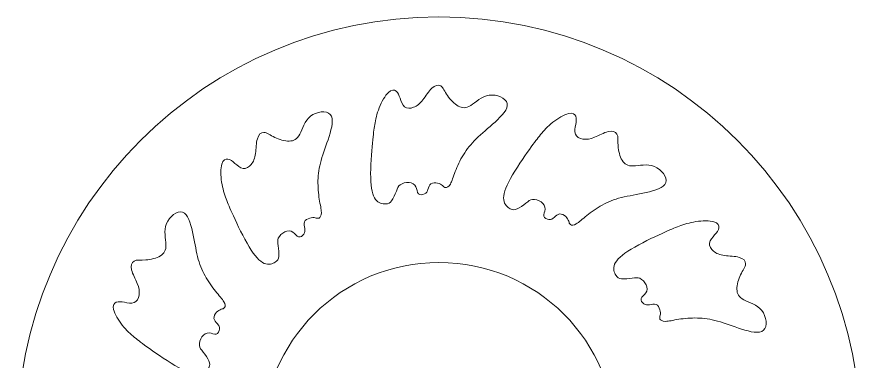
# Model space of a CAD drawing. Header units: centimetres. Extents: x -48.3 to 48.3, y -30.4 to 30.4.
# Drawn here: x -0.857 to 3.843, y -11.004 to -9.088 of the extents above; entities that cross this region are included whole.
import ezdxf

# ---------------------------------------------------------------- set-up
doc = ezdxf.new("R2010")
doc.units = ezdxf.units.CM
doc.header["$MEASUREMENT"] = 0
doc.layers.add('layer 1', color=7, linetype='Continuous')

msp = doc.modelspace()

# ---------------------------------------------------------------- linework, layer by layer
at = {"layer": 'layer 1', "color": 242, "lineweight": 9}
for points, knots in [([(1.49297, -13.78803), (2.79084, -13.78803), (3.84298, -12.73589), (3.84298, -11.43802), (3.84298, -11.43802), (3.84298, -10.14015), (2.79084, -9.08801), (1.49297, -9.08801), (1.49297, -9.08801), (0.1951, -9.08801), (-0.85703, -10.14015), (-0.85703, -11.43802), (-0.85703, -11.43802), (-0.85703, -12.73589), (0.1951, -13.78803), (1.49297, -13.78803)], [0, 0, 0, 0, 0.2, 0.2, 0.2, 0.2, 0.4, 0.4, 0.4, 0.4, 0.6, 0.6, 0.6, 0.6, 1, 1, 1, 1]), ([(1.12268, -9.79057), (1.11788, -9.84235), (1.11144, -9.92262), (1.11264, -9.98281), (1.11264, -9.98281), (1.11384, -10.043), (1.12268, -10.08315), (1.13915, -10.10481), (1.13915, -10.10481), (1.15558, -10.12648), (1.17967, -10.12969), (1.19572, -10.12928), (1.19572, -10.12928), (1.21177, -10.12888), (1.21979, -10.12489), (1.22903, -10.11163), (1.22903, -10.11163), (1.23824, -10.09839), (1.24868, -10.07592), (1.25552, -10.05906), (1.25552, -10.05906), (1.26233, -10.0422), (1.26557, -10.03097), (1.27719, -10.02254), (1.27719, -10.02254), (1.28883, -10.01411), (1.30888, -10.0085), (1.32613, -10.01009), (1.32613, -10.01009), (1.34338, -10.01171), (1.35784, -10.02055), (1.36466, -10.03374), (1.36466, -10.03374), (1.37147, -10.04702), (1.37069, -10.06467), (1.37831, -10.07269), (1.37831, -10.07269), (1.38593, -10.08072), (1.40198, -10.07913), (1.41245, -10.07391), (1.41245, -10.07391), (1.42284, -10.06869), (1.42767, -10.05987), (1.43169, -10.04862), (1.43169, -10.04862), (1.43568, -10.03739), (1.43889, -10.02374), (1.44813, -10.0169), (1.44813, -10.0169), (1.45735, -10.01009), (1.47262, -10.01009), (1.48465, -10.01286), (1.48465, -10.01286), (1.49669, -10.0157), (1.50553, -10.02134), (1.51195, -10.02695), (1.51195, -10.02695), (1.51837, -10.03256), (1.52237, -10.0382), (1.5296, -10.03859), (1.5296, -10.03859), (1.53683, -10.03899), (1.54725, -10.03418), (1.55609, -10.01891), (1.55609, -10.01891), (1.56492, -10.00369), (1.57212, -9.97801), (1.58335, -9.9487), (1.58335, -9.9487), (1.5946, -9.91941), (1.60986, -9.88652), (1.62874, -9.85561), (1.62874, -9.85561), (1.64758, -9.82471), (1.67006, -9.79583), (1.70015, -9.7665), (1.70015, -9.7665), (1.73025, -9.73721), (1.76797, -9.70753), (1.8053, -9.67341), (1.8053, -9.67341), (1.84262, -9.6393), (1.87958, -9.60075), (1.87257, -9.57046), (1.87257, -9.57046), (1.86553, -9.54016), (1.81456, -9.51808), (1.77243, -9.52411), (1.77243, -9.52411), (1.73027, -9.53014), (1.69694, -9.56425), (1.66986, -9.5809), (1.66986, -9.5809), (1.64278, -9.59756), (1.6219, -9.59675), (1.60023, -9.5847), (1.60023, -9.5847), (1.57857, -9.57266), (1.55609, -9.5494), (1.54045, -9.52649), (1.54045, -9.52649), (1.52479, -9.50365), (1.51595, -9.48117), (1.50232, -9.47235), (1.50232, -9.47235), (1.48865, -9.46352), (1.47019, -9.46833), (1.45294, -9.48478), (1.45294, -9.48478), (1.43568, -9.50124), (1.41963, -9.52933), (1.40319, -9.55019), (1.40319, -9.55019), (1.38672, -9.57107), (1.36988, -9.5847), (1.35182, -9.59153), (1.35182, -9.59153), (1.33375, -9.59837), (1.31449, -9.59837), (1.30165, -9.58832), (1.30165, -9.58832), (1.2888, -9.5783), (1.28238, -9.55823), (1.27638, -9.54097), (1.27638, -9.54097), (1.27035, -9.52372), (1.26474, -9.50926), (1.25432, -9.50124), (1.25432, -9.50124), (1.24388, -9.49323), (1.22863, -9.49161), (1.21096, -9.50847), (1.21096, -9.50847), (1.19329, -9.52533), (1.17324, -9.56063), (1.16001, -9.59433), (1.16001, -9.59433), (1.14675, -9.62805), (1.14033, -9.66016), (1.13553, -9.68785), (1.13553, -9.68785), (1.1307, -9.71555), (1.12749, -9.73881), (1.12268, -9.79057)], [0, 0, 0, 0, 0.027027, 0.027027, 0.027027, 0.027027, 0.0540541, 0.0540541, 0.0540541, 0.0540541, 0.0810811, 0.0810811, 0.0810811, 0.0810811, 0.1081081, 0.1081081, 0.1081081, 0.1081081, 0.1351351, 0.1351351, 0.1351351, 0.1351351, 0.1621622, 0.1621622, 0.1621622, 0.1621622, 0.1891892, 0.1891892, 0.1891892, 0.1891892, 0.2162162, 0.2162162, 0.2162162, 0.2162162, 0.2432432, 0.2432432, 0.2432432, 0.2432432, 0.2702703, 0.2702703, 0.2702703, 0.2702703, 0.2972973, 0.2972973, 0.2972973, 0.2972973, 0.3243243, 0.3243243, 0.3243243, 0.3243243, 0.3513514, 0.3513514, 0.3513514, 0.3513514, 0.3783784, 0.3783784, 0.3783784, 0.3783784, 0.4054054, 0.4054054, 0.4054054, 0.4054054, 0.4324324, 0.4324324, 0.4324324, 0.4324324, 0.4594595, 0.4594595, 0.4594595, 0.4594595, 0.4864865, 0.4864865, 0.4864865, 0.4864865, 0.5135135, 0.5135135, 0.5135135, 0.5135135, 0.5405405, 0.5405405, 0.5405405, 0.5405405, 0.5675676, 0.5675676, 0.5675676, 0.5675676, 0.5945946, 0.5945946, 0.5945946, 0.5945946, 0.6216216, 0.6216216, 0.6216216, 0.6216216, 0.6486486, 0.6486486, 0.6486486, 0.6486486, 0.6756757, 0.6756757, 0.6756757, 0.6756757, 0.7027027, 0.7027027, 0.7027027, 0.7027027, 0.7297297, 0.7297297, 0.7297297, 0.7297297, 0.7567568, 0.7567568, 0.7567568, 0.7567568, 0.7837838, 0.7837838, 0.7837838, 0.7837838, 0.8108108, 0.8108108, 0.8108108, 0.8108108, 0.8378378, 0.8378378, 0.8378378, 0.8378378, 0.8648649, 0.8648649, 0.8648649, 0.8648649, 0.8918919, 0.8918919, 0.8918919, 0.8918919, 0.9189189, 0.9189189, 0.9189189, 0.9189189, 0.9459459, 0.9459459, 0.9459459, 0.9459459, 1, 1, 1, 1]), ([(0.34856, -10.19644), (0.37029, -10.24368), (0.40484, -10.31641), (0.43599, -10.36793), (0.43599, -10.36793), (0.46713, -10.41948), (0.49485, -10.44981), (0.51994, -10.46034), (0.51994, -10.46034), (0.54502, -10.47089), (0.56747, -10.46163), (0.58116, -10.45324), (0.58116, -10.45324), (0.59488, -10.44488), (0.59981, -10.43741), (0.60119, -10.42131), (0.60119, -10.42131), (0.60257, -10.40523), (0.60036, -10.38055), (0.59785, -10.36254), (0.59785, -10.36254), (0.59531, -10.34452), (0.5925, -10.33318), (0.59835, -10.32008), (0.59835, -10.32008), (0.60423, -10.30695), (0.61877, -10.29206), (0.63452, -10.28483), (0.63452, -10.28483), (0.65027, -10.2776), (0.66721, -10.27801), (0.67971, -10.28605), (0.67971, -10.28605), (0.69224, -10.29413), (0.70039, -10.30981), (0.71101, -10.31294), (0.71101, -10.31294), (0.72162, -10.31608), (0.73472, -10.30669), (0.74117, -10.29693), (0.74117, -10.29693), (0.74757, -10.28721), (0.74735, -10.27716), (0.74519, -10.26541), (0.74519, -10.26541), (0.74305, -10.25368), (0.73901, -10.24025), (0.74359, -10.22972), (0.74359, -10.22972), (0.74816, -10.21922), (0.76137, -10.21157), (0.77319, -10.20797), (0.77319, -10.20797), (0.78502, -10.20441), (0.79551, -10.20487), (0.80387, -10.20651), (0.80387, -10.20651), (0.81224, -10.20817), (0.81853, -10.21105), (0.82497, -10.20777), (0.82497, -10.20777), (0.83144, -10.2045), (0.83805, -10.19513), (0.83808, -10.17748), (0.83808, -10.17748), (0.83812, -10.15987), (0.8315, -10.13404), (0.82659, -10.10305), (0.82659, -10.10305), (0.82167, -10.07205), (0.81844, -10.03593), (0.81934, -9.99974), (0.81934, -9.99974), (0.82021, -9.96355), (0.82523, -9.92729), (0.83663, -9.88684), (0.83663, -9.88684), (0.84806, -9.84644), (0.86588, -9.80188), (0.88115, -9.75366), (0.88115, -9.75366), (0.89641, -9.70545), (0.90915, -9.6536), (0.88794, -9.63087), (0.88794, -9.63087), (0.86669, -9.60815), (0.8115, -9.61451), (0.77804, -9.64081), (0.77804, -9.64081), (0.74453, -9.6671), (0.73274, -9.7133), (0.7176, -9.74125), (0.7176, -9.74125), (0.70249, -9.76923), (0.68399, -9.77897), (0.6592, -9.77936), (0.6592, -9.77936), (0.63441, -9.77978), (0.60333, -9.77087), (0.57832, -9.75886), (0.57832, -9.75886), (0.55334, -9.74689), (0.53444, -9.73186), (0.51824, -9.73103), (0.51824, -9.73103), (0.50199, -9.73022), (0.4884, -9.74361), (0.48168, -9.76648), (0.48168, -9.76648), (0.47497, -9.78937), (0.4751, -9.82171), (0.4713, -9.84801), (0.4713, -9.84801), (0.46748, -9.87433), (0.45971, -9.89455), (0.44747, -9.90949), (0.44747, -9.90949), (0.43527, -9.92445), (0.41858, -9.93408), (0.40244, -9.93179), (0.40244, -9.93179), (0.3863, -9.92954), (0.3707, -9.91537), (0.35688, -9.90342), (0.35688, -9.90342), (0.34303, -9.89149), (0.33093, -9.88178), (0.31789, -9.88005), (0.31789, -9.88005), (0.30485, -9.87832), (0.29083, -9.88455), (0.28397, -9.90798), (0.28397, -9.90798), (0.27709, -9.93142), (0.27738, -9.97202), (0.28277, -10.00782), (0.28277, -10.00782), (0.28815, -10.04366), (0.29865, -10.07467), (0.30833, -10.10106), (0.30833, -10.10106), (0.318, -10.12744), (0.32685, -10.14919), (0.34856, -10.19644)], [0, 0, 0, 0, 0.027027, 0.027027, 0.027027, 0.027027, 0.0540541, 0.0540541, 0.0540541, 0.0540541, 0.0810811, 0.0810811, 0.0810811, 0.0810811, 0.1081081, 0.1081081, 0.1081081, 0.1081081, 0.1351351, 0.1351351, 0.1351351, 0.1351351, 0.1621622, 0.1621622, 0.1621622, 0.1621622, 0.1891892, 0.1891892, 0.1891892, 0.1891892, 0.2162162, 0.2162162, 0.2162162, 0.2162162, 0.2432432, 0.2432432, 0.2432432, 0.2432432, 0.2702703, 0.2702703, 0.2702703, 0.2702703, 0.2972973, 0.2972973, 0.2972973, 0.2972973, 0.3243243, 0.3243243, 0.3243243, 0.3243243, 0.3513514, 0.3513514, 0.3513514, 0.3513514, 0.3783784, 0.3783784, 0.3783784, 0.3783784, 0.4054054, 0.4054054, 0.4054054, 0.4054054, 0.4324324, 0.4324324, 0.4324324, 0.4324324, 0.4594595, 0.4594595, 0.4594595, 0.4594595, 0.4864865, 0.4864865, 0.4864865, 0.4864865, 0.5135135, 0.5135135, 0.5135135, 0.5135135, 0.5405405, 0.5405405, 0.5405405, 0.5405405, 0.5675676, 0.5675676, 0.5675676, 0.5675676, 0.5945946, 0.5945946, 0.5945946, 0.5945946, 0.6216216, 0.6216216, 0.6216216, 0.6216216, 0.6486486, 0.6486486, 0.6486486, 0.6486486, 0.6756757, 0.6756757, 0.6756757, 0.6756757, 0.7027027, 0.7027027, 0.7027027, 0.7027027, 0.7297297, 0.7297297, 0.7297297, 0.7297297, 0.7567568, 0.7567568, 0.7567568, 0.7567568, 0.7837838, 0.7837838, 0.7837838, 0.7837838, 0.8108108, 0.8108108, 0.8108108, 0.8108108, 0.8378378, 0.8378378, 0.8378378, 0.8378378, 0.8648649, 0.8648649, 0.8648649, 0.8648649, 0.8918919, 0.8918919, 0.8918919, 0.8918919, 0.9189189, 0.9189189, 0.9189189, 0.9189189, 0.9459459, 0.9459459, 0.9459459, 0.9459459, 1, 1, 1, 1]), ([(1.99601, -9.82615), (1.96596, -9.86858), (1.92024, -9.93487), (1.8912, -9.98759), (1.8912, -9.98759), (1.86215, -10.04034), (1.84972, -10.07952), (1.85315, -10.10652), (1.85315, -10.10652), (1.85656, -10.13349), (1.8758, -10.14832), (1.88991, -10.15599), (1.88991, -10.15599), (1.90402, -10.16368), (1.91295, -10.16422), (1.92758, -10.15736), (1.92758, -10.15736), (1.94219, -10.15051), (1.96246, -10.13627), (1.97681, -10.12508), (1.97681, -10.12508), (1.99114, -10.11388), (1.99955, -10.10578), (2.01383, -10.10429), (2.01383, -10.10429), (2.02814, -10.1028), (2.0483, -10.10796), (2.06245, -10.11798), (2.06245, -10.11798), (2.07658, -10.12801), (2.08468, -10.14288), (2.08399, -10.15773), (2.08399, -10.15773), (2.08324, -10.17263), (2.07374, -10.18753), (2.07634, -10.19827), (2.07634, -10.19827), (2.07892, -10.20904), (2.09362, -10.2157), (2.10528, -10.2164), (2.10528, -10.2164), (2.1169, -10.21708), (2.1255, -10.21186), (2.13459, -10.20412), (2.13459, -10.20412), (2.14368, -10.19639), (2.15329, -10.18617), (2.16471, -10.18488), (2.16471, -10.18488), (2.17609, -10.18359), (2.1893, -10.19122), (2.19834, -10.19965), (2.19834, -10.19965), (2.20734, -10.20812), (2.21219, -10.21743), (2.21494, -10.22548), (2.21494, -10.22548), (2.21769, -10.23357), (2.21835, -10.24045), (2.2244, -10.2444), (2.2244, -10.2444), (2.23047, -10.24835), (2.24189, -10.2494), (2.25718, -10.2406), (2.25718, -10.2406), (2.27245, -10.23182), (2.29152, -10.21319), (2.31591, -10.19342), (2.31591, -10.19342), (2.34029, -10.17368), (2.36995, -10.15282), (2.40175, -10.1355), (2.40175, -10.1355), (2.43353, -10.11816), (2.46742, -10.10438), (2.50816, -10.09402), (2.50816, -10.09402), (2.54887, -10.08372), (2.59637, -10.07688), (2.64575, -10.06598), (2.64575, -10.06598), (2.69514, -10.0551), (2.74642, -10.04021), (2.7555, -10.01046), (2.7555, -10.01046), (2.76455, -9.98071), (2.73143, -9.93609), (2.69195, -9.92026), (2.69195, -9.92026), (2.65241, -9.9044), (2.60651, -9.91727), (2.57473, -9.91814), (2.57473, -9.91814), (2.54295, -9.91904), (2.52526, -9.9079), (2.51252, -9.88662), (2.51252, -9.88662), (2.49977, -9.86537), (2.49195, -9.83399), (2.48985, -9.80634), (2.48985, -9.80634), (2.48771, -9.77871), (2.49129, -9.75484), (2.48391, -9.74038), (2.48391, -9.74038), (2.47649, -9.7259), (2.4581, -9.72083), (2.43492, -9.72644), (2.43492, -9.72644), (2.41175, -9.73208), (2.38379, -9.74837), (2.35914, -9.75822), (2.35914, -9.75822), (2.33443, -9.76807), (2.31303, -9.77146), (2.29396, -9.76833), (2.29396, -9.76833), (2.27492, -9.76523), (2.25823, -9.7556), (2.25214, -9.74047), (2.25214, -9.74047), (2.24602, -9.72537), (2.2505, -9.70478), (2.25393, -9.68682), (2.25393, -9.68682), (2.25734, -9.66887), (2.25969, -9.65354), (2.25467, -9.6414), (2.25467, -9.6414), (2.24965, -9.62923), (2.23724, -9.62021), (2.21352, -9.62598), (2.21352, -9.62598), (2.18978, -9.63174), (2.15477, -9.65229), (2.12647, -9.67486), (2.12647, -9.67486), (2.09812, -9.69744), (2.07652, -9.72203), (2.0585, -9.74361), (2.0585, -9.74361), (2.04048, -9.76517), (2.02606, -9.78371), (1.99601, -9.82615)], [0, 0, 0, 0, 0.027027, 0.027027, 0.027027, 0.027027, 0.0540541, 0.0540541, 0.0540541, 0.0540541, 0.0810811, 0.0810811, 0.0810811, 0.0810811, 0.1081081, 0.1081081, 0.1081081, 0.1081081, 0.1351351, 0.1351351, 0.1351351, 0.1351351, 0.1621622, 0.1621622, 0.1621622, 0.1621622, 0.1891892, 0.1891892, 0.1891892, 0.1891892, 0.2162162, 0.2162162, 0.2162162, 0.2162162, 0.2432432, 0.2432432, 0.2432432, 0.2432432, 0.2702703, 0.2702703, 0.2702703, 0.2702703, 0.2972973, 0.2972973, 0.2972973, 0.2972973, 0.3243243, 0.3243243, 0.3243243, 0.3243243, 0.3513514, 0.3513514, 0.3513514, 0.3513514, 0.3783784, 0.3783784, 0.3783784, 0.3783784, 0.4054054, 0.4054054, 0.4054054, 0.4054054, 0.4324324, 0.4324324, 0.4324324, 0.4324324, 0.4594595, 0.4594595, 0.4594595, 0.4594595, 0.4864865, 0.4864865, 0.4864865, 0.4864865, 0.5135135, 0.5135135, 0.5135135, 0.5135135, 0.5405405, 0.5405405, 0.5405405, 0.5405405, 0.5675676, 0.5675676, 0.5675676, 0.5675676, 0.5945946, 0.5945946, 0.5945946, 0.5945946, 0.6216216, 0.6216216, 0.6216216, 0.6216216, 0.6486486, 0.6486486, 0.6486486, 0.6486486, 0.6756757, 0.6756757, 0.6756757, 0.6756757, 0.7027027, 0.7027027, 0.7027027, 0.7027027, 0.7297297, 0.7297297, 0.7297297, 0.7297297, 0.7567568, 0.7567568, 0.7567568, 0.7567568, 0.7837838, 0.7837838, 0.7837838, 0.7837838, 0.8108108, 0.8108108, 0.8108108, 0.8108108, 0.8378378, 0.8378378, 0.8378378, 0.8378378, 0.8648649, 0.8648649, 0.8648649, 0.8648649, 0.8918919, 0.8918919, 0.8918919, 0.8918919, 0.9189189, 0.9189189, 0.9189189, 0.9189189, 0.9459459, 0.9459459, 0.9459459, 0.9459459, 1, 1, 1, 1]), ([(-0.1189, -10.93498), (-0.07647, -10.96504), (-0.01018, -11.01075), (0.04255, -11.0398), (0.04255, -11.0398), (0.09529, -11.06885), (0.13447, -11.08127), (0.16147, -11.07784), (0.16147, -11.07784), (0.18844, -11.07444), (0.20327, -11.0552), (0.21094, -11.04109), (0.21094, -11.04109), (0.21863, -11.02698), (0.21917, -11.01804), (0.21231, -11.00341), (0.21231, -11.00341), (0.20546, -10.9888), (0.19122, -10.96853), (0.18003, -10.95418), (0.18003, -10.95418), (0.16883, -10.93985), (0.16073, -10.93145), (0.15924, -10.91716), (0.15924, -10.91716), (0.15776, -10.90286), (0.16291, -10.8827), (0.17294, -10.86854), (0.17294, -10.86854), (0.18296, -10.85441), (0.19783, -10.84631), (0.21269, -10.84701), (0.21269, -10.84701), (0.22758, -10.84775), (0.24248, -10.85725), (0.25322, -10.85465), (0.25322, -10.85465), (0.26399, -10.85208), (0.27065, -10.83738), (0.27135, -10.82571), (0.27135, -10.82571), (0.27203, -10.8141), (0.26681, -10.80549), (0.25908, -10.7964), (0.25908, -10.7964), (0.25134, -10.78732), (0.24112, -10.77771), (0.23983, -10.76629), (0.23983, -10.76629), (0.23855, -10.75491), (0.24617, -10.74169), (0.2546, -10.73265), (0.2546, -10.73265), (0.26307, -10.72365), (0.27238, -10.7188), (0.28044, -10.71605), (0.28044, -10.71605), (0.28852, -10.7133), (0.2954, -10.71264), (0.29935, -10.70659), (0.29935, -10.70659), (0.3033, -10.70052), (0.30435, -10.6891), (0.29555, -10.67381), (0.29555, -10.67381), (0.28677, -10.65854), (0.26814, -10.63948), (0.24837, -10.61508), (0.24837, -10.61508), (0.22863, -10.59071), (0.20777, -10.56105), (0.19045, -10.52925), (0.19045, -10.52925), (0.17311, -10.49747), (0.15933, -10.46357), (0.14898, -10.42284), (0.14898, -10.42284), (0.13867, -10.38213), (0.13183, -10.33462), (0.12093, -10.28524), (0.12093, -10.28524), (0.11006, -10.23586), (0.09516, -10.18458), (0.06541, -10.17549), (0.06541, -10.17549), (0.03567, -10.16645), (-0.00896, -10.19956), (-0.02479, -10.23905), (-0.02479, -10.23905), (-0.04065, -10.27858), (-0.02778, -10.32449), (-0.02691, -10.35627), (-0.02691, -10.35627), (-0.02601, -10.38805), (-0.03715, -10.40574), (-0.05842, -10.41847), (-0.05842, -10.41847), (-0.07968, -10.43123), (-0.11106, -10.43904), (-0.13871, -10.44114), (-0.13871, -10.44114), (-0.16634, -10.44328), (-0.19021, -10.4397), (-0.20467, -10.44708), (-0.20467, -10.44708), (-0.21915, -10.45451), (-0.22422, -10.4729), (-0.21861, -10.49607), (-0.21861, -10.49607), (-0.21297, -10.51924), (-0.19668, -10.5472), (-0.18683, -10.57186), (-0.18683, -10.57186), (-0.17698, -10.59656), (-0.17359, -10.61796), (-0.17671, -10.63703), (-0.17671, -10.63703), (-0.17982, -10.65608), (-0.18945, -10.67276), (-0.20458, -10.67886), (-0.20458, -10.67886), (-0.21968, -10.68497), (-0.24027, -10.68049), (-0.25822, -10.67707), (-0.25822, -10.67707), (-0.27618, -10.67366), (-0.29151, -10.6713), (-0.30365, -10.67632), (-0.30365, -10.67632), (-0.31582, -10.68135), (-0.32484, -10.69375), (-0.31907, -10.71747), (-0.31907, -10.71747), (-0.31331, -10.74121), (-0.29275, -10.77622), (-0.27019, -10.80453), (-0.27019, -10.80453), (-0.24761, -10.83288), (-0.22302, -10.85448), (-0.20144, -10.8725), (-0.20144, -10.8725), (-0.17988, -10.89052), (-0.16134, -10.90493), (-0.1189, -10.93498)], [0, 0, 0, 0, 0.027027, 0.027027, 0.027027, 0.027027, 0.0540541, 0.0540541, 0.0540541, 0.0540541, 0.0810811, 0.0810811, 0.0810811, 0.0810811, 0.1081081, 0.1081081, 0.1081081, 0.1081081, 0.1351351, 0.1351351, 0.1351351, 0.1351351, 0.1621622, 0.1621622, 0.1621622, 0.1621622, 0.1891892, 0.1891892, 0.1891892, 0.1891892, 0.2162162, 0.2162162, 0.2162162, 0.2162162, 0.2432432, 0.2432432, 0.2432432, 0.2432432, 0.2702703, 0.2702703, 0.2702703, 0.2702703, 0.2972973, 0.2972973, 0.2972973, 0.2972973, 0.3243243, 0.3243243, 0.3243243, 0.3243243, 0.3513514, 0.3513514, 0.3513514, 0.3513514, 0.3783784, 0.3783784, 0.3783784, 0.3783784, 0.4054054, 0.4054054, 0.4054054, 0.4054054, 0.4324324, 0.4324324, 0.4324324, 0.4324324, 0.4594595, 0.4594595, 0.4594595, 0.4594595, 0.4864865, 0.4864865, 0.4864865, 0.4864865, 0.5135135, 0.5135135, 0.5135135, 0.5135135, 0.5405405, 0.5405405, 0.5405405, 0.5405405, 0.5675676, 0.5675676, 0.5675676, 0.5675676, 0.5945946, 0.5945946, 0.5945946, 0.5945946, 0.6216216, 0.6216216, 0.6216216, 0.6216216, 0.6486486, 0.6486486, 0.6486486, 0.6486486, 0.6756757, 0.6756757, 0.6756757, 0.6756757, 0.7027027, 0.7027027, 0.7027027, 0.7027027, 0.7297297, 0.7297297, 0.7297297, 0.7297297, 0.7567568, 0.7567568, 0.7567568, 0.7567568, 0.7837838, 0.7837838, 0.7837838, 0.7837838, 0.8108108, 0.8108108, 0.8108108, 0.8108108, 0.8378378, 0.8378378, 0.8378378, 0.8378378, 0.8648649, 0.8648649, 0.8648649, 0.8648649, 0.8918919, 0.8918919, 0.8918919, 0.8918919, 0.9189189, 0.9189189, 0.9189189, 0.9189189, 0.9459459, 0.9459459, 0.9459459, 0.9459459, 1, 1, 1, 1]), ([(2.73456, -10.29361), (2.68732, -10.31534), (2.61459, -10.34989), (2.56306, -10.38104), (2.56306, -10.38104), (2.51152, -10.41218), (2.48118, -10.4399), (2.47066, -10.46499), (2.47066, -10.46499), (2.46011, -10.49006), (2.46937, -10.51252), (2.47775, -10.52621), (2.47775, -10.52621), (2.48612, -10.53993), (2.49359, -10.54486), (2.50968, -10.54624), (2.50968, -10.54624), (2.52576, -10.54762), (2.55044, -10.54541), (2.56846, -10.5429), (2.56846, -10.5429), (2.58648, -10.54036), (2.59781, -10.53755), (2.61092, -10.5434), (2.61092, -10.5434), (2.62404, -10.54928), (2.63894, -10.56382), (2.64617, -10.57957), (2.64617, -10.57957), (2.6534, -10.59532), (2.65298, -10.61226), (2.64494, -10.62476), (2.64494, -10.62476), (2.63686, -10.63729), (2.62118, -10.64544), (2.61806, -10.65605), (2.61806, -10.65605), (2.61491, -10.66667), (2.62431, -10.67977), (2.63407, -10.68622), (2.63407, -10.68622), (2.64379, -10.69262), (2.65383, -10.6924), (2.66558, -10.69024), (2.66558, -10.69024), (2.67731, -10.6881), (2.69075, -10.68405), (2.70127, -10.68864), (2.70127, -10.68864), (2.71178, -10.69321), (2.71942, -10.70642), (2.72303, -10.71824), (2.72303, -10.71824), (2.72659, -10.73007), (2.72613, -10.74056), (2.72449, -10.74892), (2.72449, -10.74892), (2.72283, -10.75729), (2.71995, -10.76358), (2.72322, -10.77002), (2.72322, -10.77002), (2.7265, -10.77649), (2.73587, -10.7831), (2.75352, -10.78312), (2.75352, -10.78312), (2.77112, -10.78317), (2.79696, -10.77655), (2.82795, -10.77164), (2.82795, -10.77164), (2.85894, -10.76672), (2.89507, -10.76349), (2.93126, -10.76439), (2.93126, -10.76439), (2.96745, -10.76526), (3.0037, -10.77028), (3.04415, -10.78168), (3.04415, -10.78168), (3.08456, -10.79311), (3.12911, -10.81093), (3.17734, -10.82619), (3.17734, -10.82619), (3.22554, -10.84146), (3.27739, -10.85419), (3.30013, -10.83299), (3.30013, -10.83299), (3.32284, -10.81174), (3.31648, -10.75654), (3.29019, -10.72308), (3.29019, -10.72308), (3.26389, -10.68958), (3.2177, -10.67779), (3.18974, -10.66265), (3.18974, -10.66265), (3.16176, -10.64754), (3.15202, -10.62904), (3.15163, -10.60425), (3.15163, -10.60425), (3.15122, -10.57946), (3.16013, -10.54838), (3.17214, -10.52337), (3.17214, -10.52337), (3.18411, -10.49839), (3.19913, -10.47949), (3.19996, -10.46329), (3.19996, -10.46329), (3.20077, -10.44704), (3.18738, -10.43345), (3.16452, -10.42673), (3.16452, -10.42673), (3.14163, -10.42002), (3.10928, -10.42015), (3.08298, -10.41635), (3.08298, -10.41635), (3.05667, -10.41253), (3.03644, -10.40475), (3.0215, -10.39252), (3.0215, -10.39252), (3.00654, -10.38031), (2.99691, -10.36363), (2.9992, -10.34749), (2.9992, -10.34749), (3.00145, -10.33135), (3.01563, -10.31575), (3.02757, -10.30193), (3.02757, -10.30193), (3.0395, -10.28808), (3.04922, -10.27598), (3.05094, -10.26294), (3.05094, -10.26294), (3.05267, -10.2499), (3.04644, -10.23588), (3.02301, -10.22902), (3.02301, -10.22902), (2.99957, -10.22214), (2.95897, -10.22243), (2.92318, -10.22782), (2.92318, -10.22782), (2.88733, -10.23319), (2.85632, -10.2437), (2.82994, -10.25338), (2.82994, -10.25338), (2.80355, -10.26305), (2.7818, -10.2719), (2.73456, -10.29361)], [0, 0, 0, 0, 0.027027, 0.027027, 0.027027, 0.027027, 0.0540541, 0.0540541, 0.0540541, 0.0540541, 0.0810811, 0.0810811, 0.0810811, 0.0810811, 0.1081081, 0.1081081, 0.1081081, 0.1081081, 0.1351351, 0.1351351, 0.1351351, 0.1351351, 0.1621622, 0.1621622, 0.1621622, 0.1621622, 0.1891892, 0.1891892, 0.1891892, 0.1891892, 0.2162162, 0.2162162, 0.2162162, 0.2162162, 0.2432432, 0.2432432, 0.2432432, 0.2432432, 0.2702703, 0.2702703, 0.2702703, 0.2702703, 0.2972973, 0.2972973, 0.2972973, 0.2972973, 0.3243243, 0.3243243, 0.3243243, 0.3243243, 0.3513514, 0.3513514, 0.3513514, 0.3513514, 0.3783784, 0.3783784, 0.3783784, 0.3783784, 0.4054054, 0.4054054, 0.4054054, 0.4054054, 0.4324324, 0.4324324, 0.4324324, 0.4324324, 0.4594595, 0.4594595, 0.4594595, 0.4594595, 0.4864865, 0.4864865, 0.4864865, 0.4864865, 0.5135135, 0.5135135, 0.5135135, 0.5135135, 0.5405405, 0.5405405, 0.5405405, 0.5405405, 0.5675676, 0.5675676, 0.5675676, 0.5675676, 0.5945946, 0.5945946, 0.5945946, 0.5945946, 0.6216216, 0.6216216, 0.6216216, 0.6216216, 0.6486486, 0.6486486, 0.6486486, 0.6486486, 0.6756757, 0.6756757, 0.6756757, 0.6756757, 0.7027027, 0.7027027, 0.7027027, 0.7027027, 0.7297297, 0.7297297, 0.7297297, 0.7297297, 0.7567568, 0.7567568, 0.7567568, 0.7567568, 0.7837838, 0.7837838, 0.7837838, 0.7837838, 0.8108108, 0.8108108, 0.8108108, 0.8108108, 0.8378378, 0.8378378, 0.8378378, 0.8378378, 0.8648649, 0.8648649, 0.8648649, 0.8648649, 0.8918919, 0.8918919, 0.8918919, 0.8918919, 0.9189189, 0.9189189, 0.9189189, 0.9189189, 0.9459459, 0.9459459, 0.9459459, 0.9459459, 1, 1, 1, 1]), ([(1.49297, -12.42086), (2.03578, -12.42086), (2.47581, -11.98083), (2.47581, -11.43802), (2.47581, -11.43802), (2.47581, -10.89521), (2.03578, -10.45518), (1.49297, -10.45518), (1.49297, -10.45518), (0.95016, -10.45518), (0.51014, -10.89521), (0.51014, -11.43802), (0.51014, -11.43802), (0.51014, -11.98083), (0.95016, -12.42086), (1.49297, -12.42086)], [0, 0, 0, 0, 0.2, 0.2, 0.2, 0.2, 0.4, 0.4, 0.4, 0.4, 0.6, 0.6, 0.6, 0.6, 1, 1, 1, 1])]:
    msp.add_open_spline(points, degree=3, knots=knots, dxfattribs=at)

doc.saveas('drawing.dxf')
